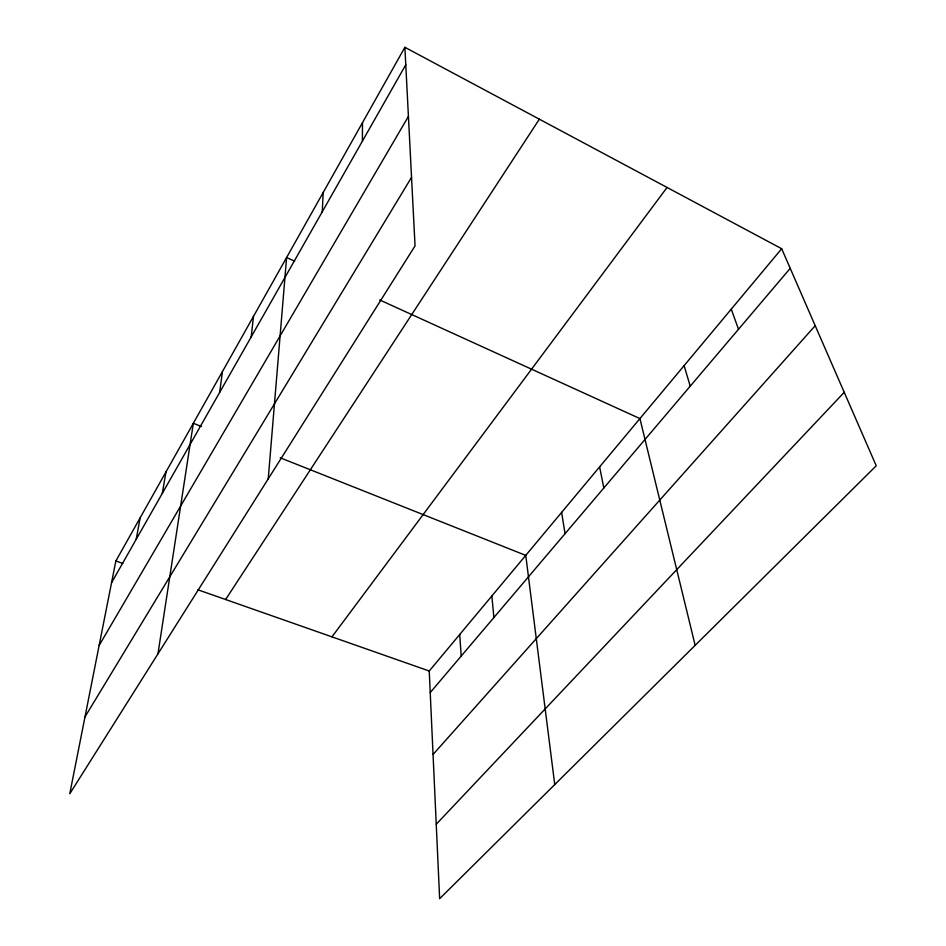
<?xml version="1.0" encoding="UTF-8"?>
<svg xmlns="http://www.w3.org/2000/svg" width="946" height="946" viewBox="0 0 946 946"><rect width="100%" height="100%" fill="white"/><g stroke="black" fill="none" stroke-linecap="round" stroke-linejoin="round"><path stroke-width="1.42" d="M362.401 141.12L362.495 122.637M322.243 211.821L323.177 192.523M268.238 478.842L286.603 257.525L294.573 261.155M251.21 336.871L253.481 316.402M219.661 392.413L222.452 371.53M157.958 653.852L193.339 423.276L201.451 426.492M162.322 493.351L165.976 471.924M136.189 539.35L140.185 517.746M404.888 47.3L115.861 560.978L69.768 793.8L415.046 245.889L404.888 47.3L781.68 248.727L876.233 465.787L439.642 898.7L429.236 671.01L781.68 248.727M111.557 582.712L405.775 64.766M99.129 645.479L408.424 116.393M84.998 716.879L411.545 177.363M225.609 599.516L539.35 119.184M331.963 636.859L667.06 187.462M430.229 692.578L790.217 268.333M433.055 754.47L815.204 325.696M436.236 824.262L844.234 392.318M115.861 560.978L122.826 563.426M197.891 589.784L429.236 671.01M280.217 457.793L525.751 555.373L554.746 784.565M379.689 299.953L639.922 418.57L695.156 645.338M731.258 309.141L738.507 329.279M684.112 365.629L690.213 386.181M599.622 466.875L603.82 487.994M561.628 512.389L565.046 533.698M491.837 596.015L493.907 617.525M459.709 634.506L461.21 656.051"/></g></svg>
